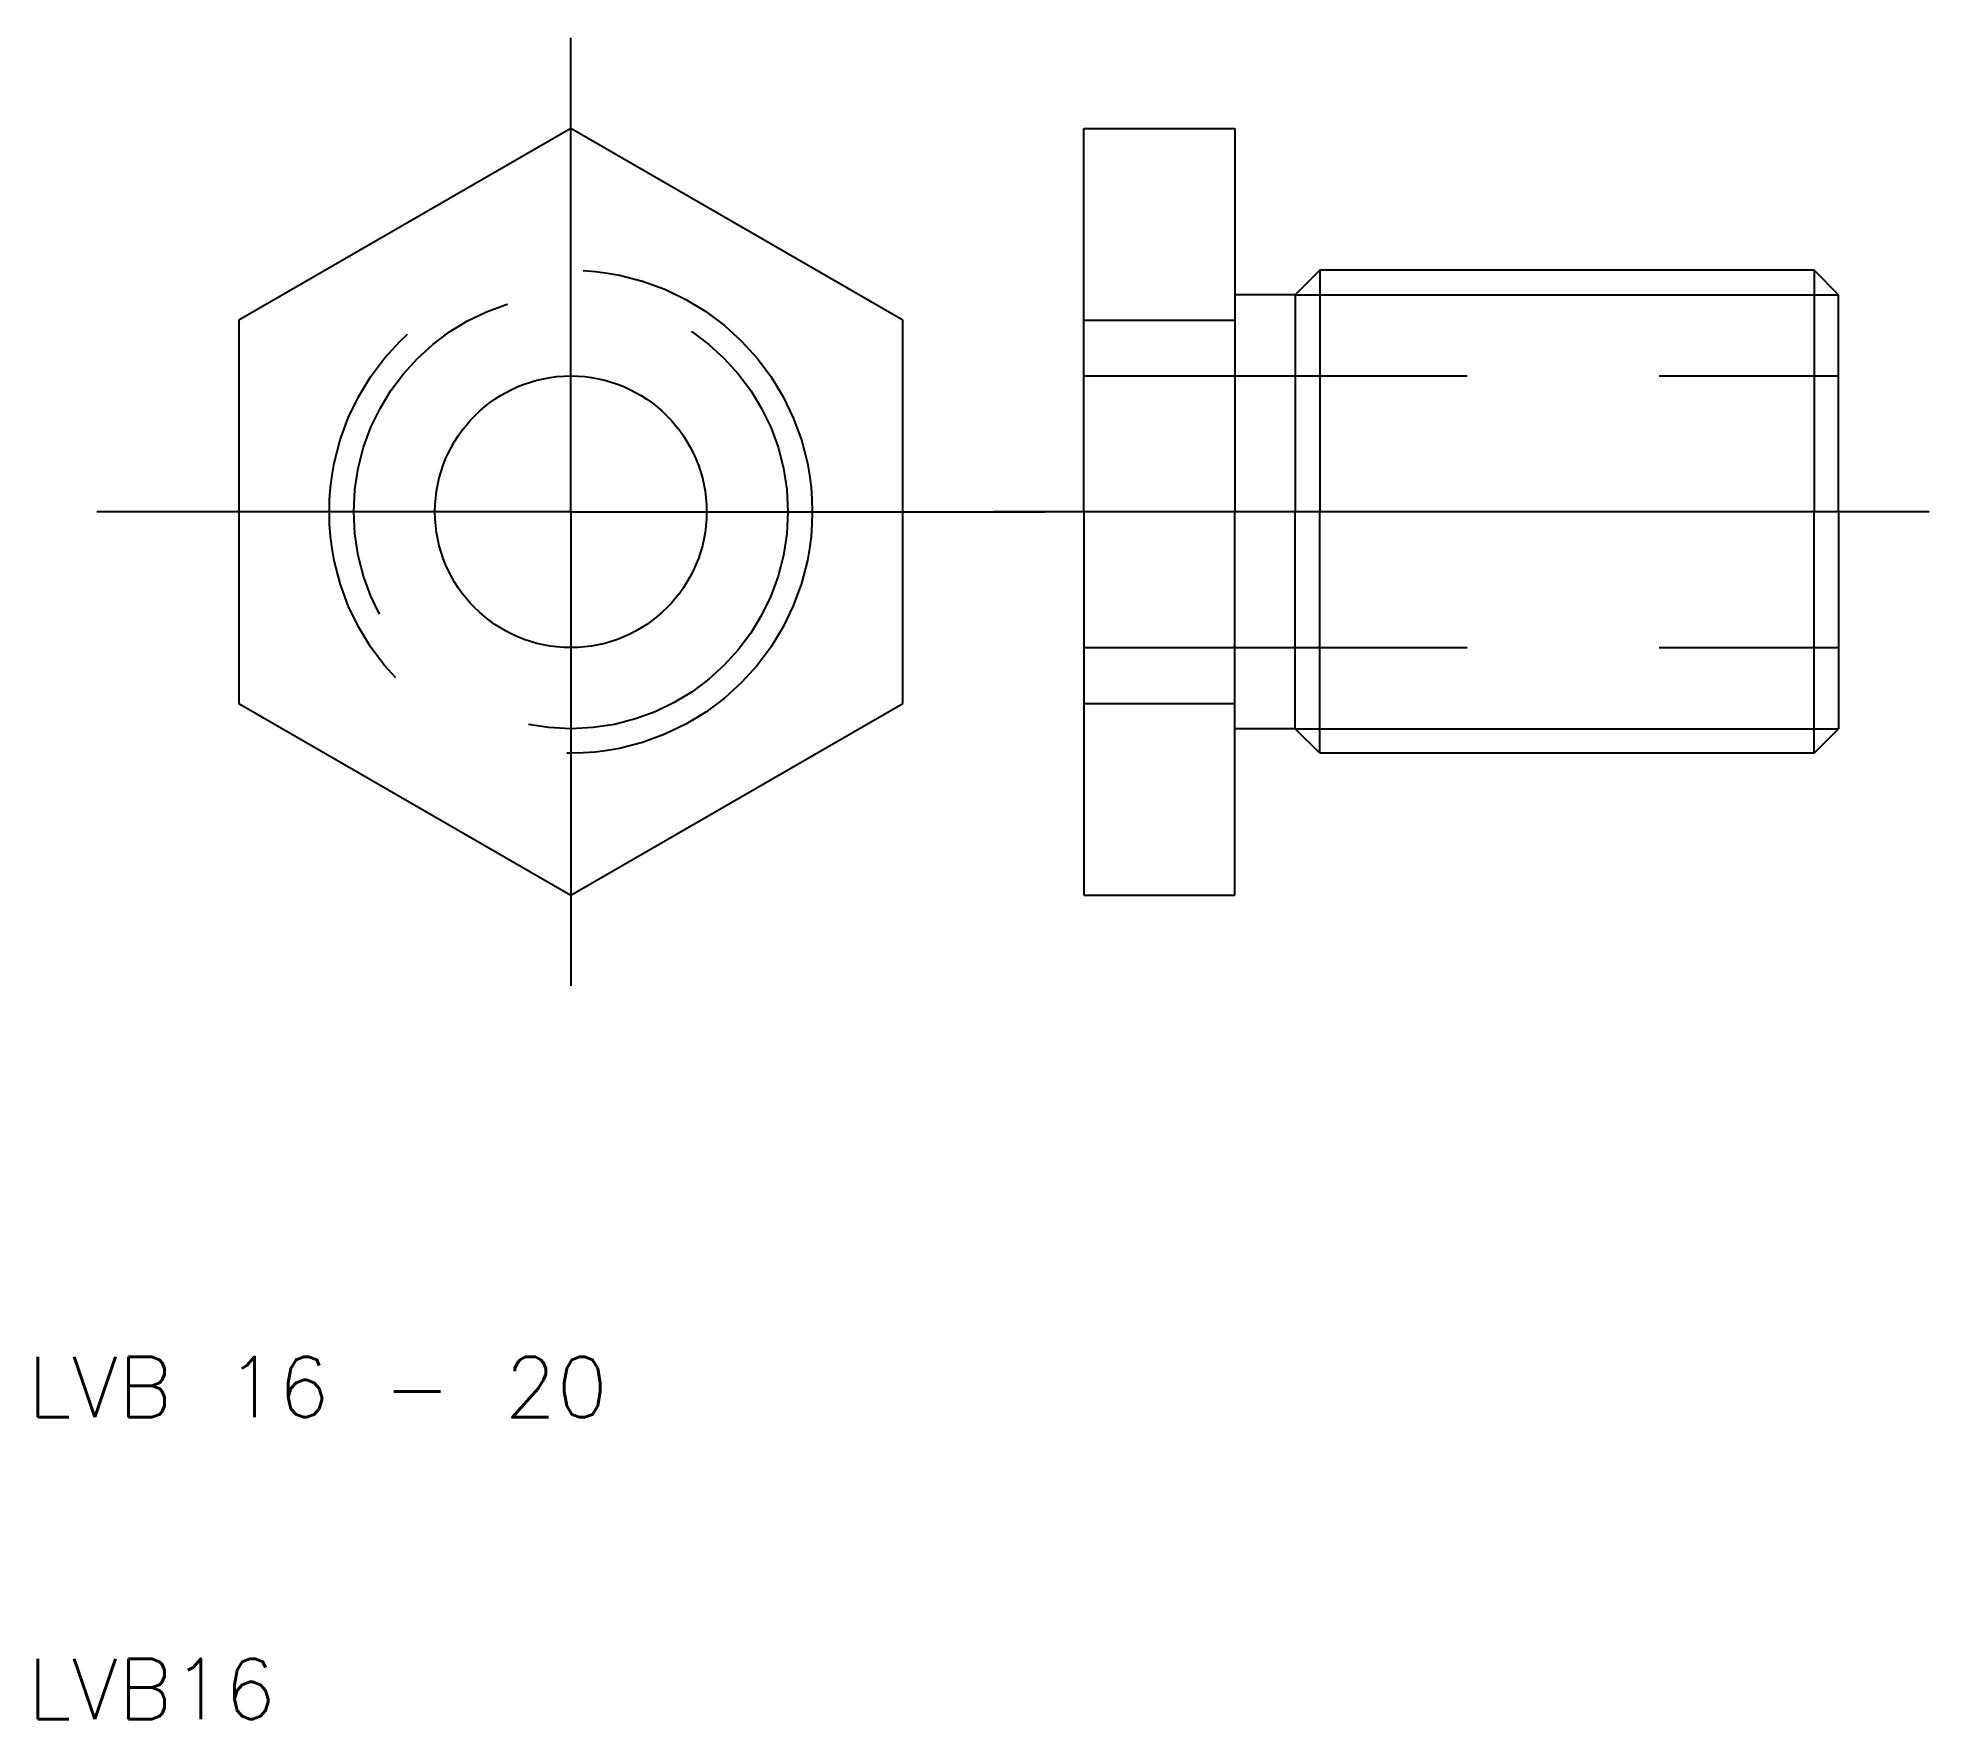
# Model space of a CAD drawing. Extents: x 10.3 to 73, y 10 to 65.7.
import ezdxf

# ---------------------------------------------------------------- set-up
doc = ezdxf.new("R2010")
doc.units = 0
doc.linetypes.add('CENTER', pattern=[50.8, 31.75, -6.35, 6.35, -6.35])
doc.linetypes.add('DASHED', pattern=[19.05, 12.7, -6.35])
doc.layers.get('0').update_dxf_attribs({"linetype": 'CONTINUOUS'})
doc.layers.add('CENTER', color=1, linetype='CENTER')
doc.styles.get("Standard").update_dxf_attribs({"font": 'txt.shx'})

msp = doc.modelspace()

# ---------------------------------------------------------------- linework, layer by layer
for p, q in [((28, 62.702), (17, 56.351)), ((39, 56.351), (28, 62.702)), ((45, 62.702), (50, 62.702)), ((45, 50), (45, 62.702)), ((50, 62.702), (50, 57.188)), ((52.812, 58), (52, 57.188)), ((52.812, 58), (52.812, 50)), ((69.188, 58), (52.812, 58)), ((69.188, 58), (70, 57.188)), ((69.188, 58), (69.188, 50)), ((52, 57.188), (50, 57.188)), ((50, 57.188), (50, 50)), ((52, 57.188), (52, 50)), ((70, 50), (70, 57.188)), ((17, 56.351), (17, 43.649)), ((39, 43.649), (39, 56.351)), ((45, 56.351), (50, 56.351)), ((45, 50), (45, 37.298)), ((50, 42.812), (50, 50)), ((52, 42.812), (52, 50)), ((52.812, 42), (52.812, 50)), ((69.188, 42), (69.188, 50)), ((70, 50), (70, 42.812)), ((17, 43.649), (28, 37.298)), ((28, 37.298), (39, 43.649)), ((45, 43.649), (50, 43.649)), ((50, 37.298), (50, 42.812)), ((52, 42.812), (50, 42.812)), ((52.812, 42), (52, 42.812)), ((69.188, 42), (70, 42.812)), ((69.188, 42), (52.812, 42)), ((45, 37.298), (50, 37.298))]:
    msp.add_line(p, q)
at = {"color": 3}
for p, q in [((52, 57.188), (70, 57.188)), ((52, 42.812), (70, 42.812))]:
    msp.add_line(p, q, dxfattribs=at)
at = {"color": 3, "linetype": 'DASHED'}
for p, q in [((45, 54.5), (70, 54.5)), ((45, 45.5), (70, 45.5))]:
    msp.add_line(p, q, dxfattribs=at)
for radius in [8, 7.188]:
    msp.add_circle((28, 50), radius, dxfattribs=at)
msp.add_circle((28, 50), 4.5)
at = {"layer": 'CENTER'}
for p, q in [((28, 50), (28, 65.702)), ((28, 50), (12.298, 50)), ((28, 50), (43.702, 50)), ((28, 50), (28, 34.298)), ((73, 50), (42, 50))]:
    msp.add_line(p, q, dxfattribs=at)

# ---------------------------------------------------------------- texts
for s, p in [('LVB 16 - 20', (10, 20)), ('LVB16', (10, 10))]:
    msp.add_text(s, height=2).set_placement(p)

doc.saveas('drawing.dxf')
